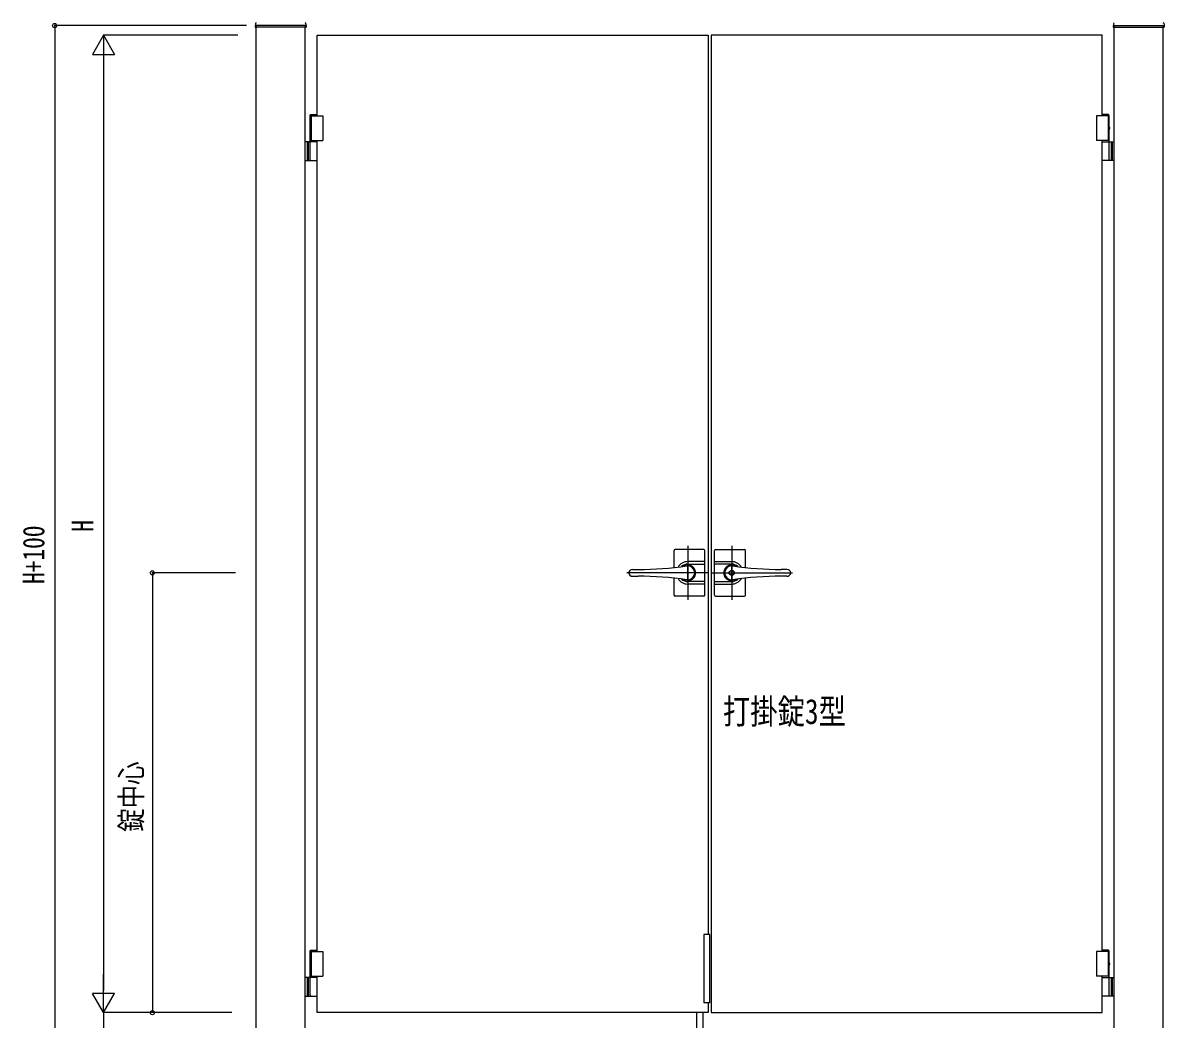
# Model space of a CAD drawing. Units: millimetres, scale not verified. Extents: x -4205 to 4205, y -2970 to 2970.
# Drawn here: x -1411 to 925, y -361 to 1678 of the extents above; entities that cross this region are included whole.
import ezdxf
from ezdxf.enums import TextEntityAlignment as Align

# ---------------------------------------------------------------- set-up
doc = ezdxf.new("R2010")
doc.units = ezdxf.units.MM
doc.header["$LTSCALE"] = 10
for name, color, linetype in [('0-1_USER1', 3, 'Continuous'), ('0-2_YKK_12', 2, 'Continuous'), ('0-3_YKK_13', 4, 'Continuous'), ('0-4_YKK_A1', 4, 'Continuous'), ('0-5_YKK_D', 6, 'Continuous')]:
    doc.layers.add(name, color=color, linetype=linetype)
doc.styles.add('ＭＳ ゴシック', font='')
doc.styles.get('ＭＳ ゴシック').set_extended_font_data('MS Gothic')

msp = doc.modelspace()

# ---------------------------------------------------------------- linework, layer by layer
at = {"layer": '0-2_YKK_12'}
for p, q in [((-49.98, 607.33), (-49.98, 497.33)), ((40.02, 607.33), (40.02, 497.33)), ((-7.98, 552.33), (-174.27, 552.33)), ((-1.98, 552.33), (164.31, 552.33))]:
    msp.add_line(p, q, dxfattribs=at)
at = {"layer": '0-3_YKK_13'}
for p, q in [((-77.98, 563.2), (-77.98, 597.83)), ((-16.98, 599.83), (-75.98, 599.83)), ((-14.98, 506.83), (-14.98, 597.83)), ((5.02, 506.83), (5.02, 597.83)), ((7.02, 599.83), (66.02, 599.83)), ((68.02, 563.2), (68.02, 597.83)), ((-14.98, 575.33), (-49.98, 575.33)), ((-49.98, 570.12), (-14.98, 570.12)), ((-49.98, 536.33), (-49.98, 568.33)), ((5.02, 575.33), (40.02, 575.33)), ((40.02, 570.12), (5.02, 570.12)), ((40.02, 536.33), (40.02, 568.33)), ((-163.04, 559.33), (-151.49, 559.33)), ((-163.04, 545.33), (-151.49, 545.33)), ((-77.98, 506.83), (-77.98, 541.46)), ((68.02, 506.83), (68.02, 541.46)), ((153.08, 559.33), (141.53, 559.33)), ((153.08, 545.33), (141.53, 545.33)), ((-14.98, 534.54), (-49.98, 534.54)), ((-14.98, 529.33), (-49.98, 529.33)), ((5.02, 534.54), (40.02, 534.54)), ((5.02, 529.33), (40.02, 529.33)), ((-16.98, 504.83), (-75.98, 504.83)), ((7.02, 504.83), (66.02, 504.83))]:
    msp.add_line(p, q, dxfattribs=at)
for radius in [5.25, 4.75]:
    msp.add_circle((40.02, 552.33), radius, dxfattribs=at)
for centre, radius, start, end in [((-75.98, 597.83), 2, 90, 180), ((-16.98, 597.83), 2, 0, 90), ((7.02, 597.83), 2, 90, 180), ((66.02, 597.83), 2, 0, 90), ((-151.49, 1259.33), 700, 270, 278.17052), ((-49.98, 552.33), 23, 90, 149.15834), ((-49.98, 552.33), 17.79, 90, 134.51437), ((-49.98, 552.33), 16.3, 233.10284, 126.89716), ((-49.98, 552.33), 14.25, 261.82948, 98.17052), ((40.02, 552.33), 16.3, 53.10284, 306.89716), ((40.02, 552.33), 14.25, 81.82948, 278.17052), ((40.02, 552.33), 23, 30.84166, 90), ((40.02, 552.33), 17.79, 45.48563, 90), ((141.53, 1259.33), 700, 261.82948, 270), ((-163.04, 551.33), 8, 90, 172.81924), ((-163.04, 553.33), 8, 187.18076, 270), ((-151.49, -154.67), 700, 81.82948, 90), ((-49.98, 552.33), 23, 210.84166, 270), ((-49.98, 552.33), 17.79, 225.48563, 270), ((40.02, 552.33), 23, 270, 329.15834), ((40.02, 552.33), 17.79, 270, 314.51437), ((141.53, -154.67), 700, 90, 98.17052), ((153.08, 551.33), 8, 7.18076, 90), ((153.08, 553.33), 8, 270, 352.81924), ((-75.98, 506.83), 2, 180, 270), ((-16.98, 506.83), 2, 270, 0), ((7.02, 506.83), 2, 180, 270), ((66.02, 506.83), 2, 270, 0)]:
    msp.add_arc(centre, radius, start, end, dxfattribs=at)
at = {"layer": '0-4_YKK_A1'}
for p, q in [((-934.73, 1676.02), (-935.08, 1669.36)), ((-831.38, 1668.83), (-934.58, 1668.83)), ((-932.98, -427.67), (-932.98, 1668.83)), ((-832.98, 1672.33), (-832.98, 1668.83)), ((-832.98, -427.67), (-832.98, 1668.83)), ((-831.23, 1676.02), (-830.88, 1669.36)), ((821.27, 1676.02), (820.92, 1669.36)), ((821.42, 1668.83), (924.62, 1668.83)), ((823.02, 1672.33), (823.02, 1668.83)), ((823.02, -427.67), (823.02, 1668.83)), ((923.02, -427.67), (923.02, 1668.83)), ((924.77, 1676.02), (925.12, 1669.36)), ((-807.98, 1487.33), (-807.98, 1652.33)), ((798.02, 1487.33), (798.02, 1652.33)), ((-822.48, 1488.33), (-807.98, 1488.33)), ((-821.33, 1490.33), (-807.98, 1490.33)), ((-820.48, 1487.33), (-820.48, 1437.33)), ((811.37, 1490.33), (798.02, 1490.33)), ((812.52, 1488.33), (798.02, 1488.33)), ((810.52, 1487.33), (810.52, 1437.33)), ((-822.54, 1464.43), (-823.13, 1464.43)), ((-822.54, 1460.23), (-823.13, 1460.23)), ((-822.48, 1434.33), (-822.48, 1459.36)), ((-821.52, 1462.75), (-822.11, 1462.75)), ((-821.52, 1461.91), (-822.11, 1461.91)), ((811.56, 1462.75), (812.15, 1462.75)), ((811.56, 1461.91), (812.15, 1461.91)), ((812.52, 1434.33), (812.52, 1459.36)), ((812.58, 1464.43), (813.17, 1464.43)), ((812.58, 1460.23), (813.17, 1460.23)), ((-807.98, 1434.33), (-832.98, 1434.33)), ((-807.98, 1434.33), (-832.98, 1434.33)), ((-828.98, 1434.33), (-828.98, 1396.33)), ((-828.98, 1434.33), (-828.98, 1396.33)), ((-826.48, 1434.33), (-826.48, 1396.33)), ((-826.48, 1434.33), (-826.48, 1396.33)), ((-822.48, 1437.33), (-796.48, 1437.33)), ((-822.48, 1397.83), (-822.48, 1432.83)), ((-822.48, 1397.83), (-822.48, 1432.83)), ((-807.98, -222.67), (-807.98, 1437.33)), ((812.52, 1437.33), (786.52, 1437.33)), ((798.02, -222.67), (798.02, 1437.33)), ((798.02, 1434.33), (823.02, 1434.33)), ((798.02, 1434.33), (823.02, 1434.33)), ((812.52, 1397.83), (812.52, 1432.83)), ((812.52, 1397.83), (812.52, 1432.83)), ((816.52, 1434.33), (816.52, 1396.33)), ((816.52, 1434.33), (816.52, 1396.33)), ((819.02, 1434.33), (819.02, 1396.33)), ((819.02, 1434.33), (819.02, 1396.33)), ((-832.98, 1396.33), (-807.98, 1396.33)), ((-832.98, 1396.33), (-807.98, 1396.33)), ((823.02, 1396.33), (798.02, 1396.33)), ((823.02, 1396.33), (798.02, 1396.33)), ((-4.98, -327.67), (-4.98, -187.67)), ((-822.48, -221.67), (-807.98, -221.67)), ((-821.33, -219.67), (-807.98, -219.67)), ((-820.48, -222.67), (-820.48, -272.67)), ((811.37, -219.67), (798.02, -219.67)), ((812.52, -221.67), (798.02, -221.67)), ((810.52, -222.67), (810.52, -272.67)), ((-822.54, -245.57), (-823.13, -245.57)), ((-822.54, -249.77), (-823.13, -249.77)), ((-822.48, -275.67), (-822.48, -250.64)), ((-821.52, -247.25), (-822.11, -247.25)), ((-821.52, -248.09), (-822.11, -248.09)), ((811.56, -247.25), (812.15, -247.25)), ((811.56, -248.09), (812.15, -248.09)), ((812.52, -275.67), (812.52, -250.64)), ((812.58, -245.57), (813.17, -245.57)), ((812.58, -249.77), (813.17, -249.77)), ((-807.98, -275.67), (-832.98, -275.67)), ((-828.98, -275.67), (-828.98, -313.67)), ((-826.48, -275.67), (-826.48, -313.67)), ((-822.48, -272.67), (-796.48, -272.67)), ((-822.48, -312.17), (-822.48, -277.17)), ((812.52, -272.67), (786.52, -272.67)), ((798.02, -275.67), (823.02, -275.67)), ((812.52, -312.17), (812.52, -277.17)), ((816.52, -275.67), (816.52, -313.67)), ((819.02, -275.67), (819.02, -313.67)), ((-832.98, -313.67), (-807.98, -313.67)), ((823.02, -313.67), (798.02, -313.67)), ((-31.48, -424.67), (-31.48, -347.67)), ((-18.48, -424.67), (-18.48, -347.67)), ((-4.98, -327.67), (-16.98, -327.67)), ((-7.98, -327.67), (-7.98, -347.67))]:
    msp.add_line(p, q, dxfattribs=at)
for points in [[(-832.98, 1672.33), (-932.98, 1672.33), (-932.98, 1668.83)], [(823.02, 1672.33), (923.02, 1672.33), (923.02, 1668.83)], [(-807.98, 1652.33), (-7.98, 1652.33), (-7.98, -187.67)], [(798.02, 1652.33), (-1.98, 1652.33), (-1.98, -347.67), (798.02, -347.67), (798.02, -272.67)], [(-822.48, 1465.3), (-822.48, 1488.33), (-821.33, 1490.33)], [(-822.48, 1487.33), (-796.48, 1487.33), (-796.48, 1437.33)], [(812.52, 1487.33), (786.52, 1487.33), (786.52, 1437.33)], [(812.52, 1465.3), (812.52, 1488.33), (811.37, 1490.33)], [(-823.25, 1463.59), (-823.27, 1463.43), (-823.32, 1463.27), (-823.38, 1463.12), (-823.47, 1463), (-823.56, 1462.89), (-823.62, 1462.84)], [(-823.62, 1461.82), (-823.56, 1461.77), (-823.47, 1461.66), (-823.38, 1461.54), (-823.32, 1461.39), (-823.27, 1461.23), (-823.25, 1461.07)], [(-822.11, 1462.75), (-822.23, 1462.77), (-822.34, 1462.81), (-822.44, 1462.89), (-822.52, 1463), (-822.59, 1463.12), (-822.63, 1463.27), (-822.66, 1463.43), (-822.65, 1463.59)], [(-822.65, 1461.07), (-822.66, 1461.23), (-822.63, 1461.39), (-822.59, 1461.54), (-822.52, 1461.66), (-822.44, 1461.77), (-822.34, 1461.85), (-822.23, 1461.89), (-822.11, 1461.91)], [(812.15, 1462.75), (812.27, 1462.77), (812.38, 1462.81), (812.48, 1462.89), (812.56, 1463), (812.63, 1463.12), (812.67, 1463.27), (812.7, 1463.43), (812.69, 1463.59)], [(812.69, 1461.07), (812.7, 1461.23), (812.67, 1461.39), (812.63, 1461.54), (812.56, 1461.66), (812.48, 1461.77), (812.38, 1461.85), (812.27, 1461.89), (812.15, 1461.91)], [(813.29, 1463.59), (813.31, 1463.43), (813.36, 1463.27), (813.42, 1463.12), (813.5, 1463), (813.6, 1462.89), (813.66, 1462.84)], [(813.66, 1461.82), (813.6, 1461.77), (813.5, 1461.66), (813.42, 1461.54), (813.36, 1461.39), (813.31, 1461.23), (813.29, 1461.07)], [(-4.98, -187.67), (-16.98, -187.67), (-16.98, -327.67)], [(-822.48, -244.7), (-822.48, -221.67), (-821.33, -219.67)], [(-822.48, -222.67), (-796.48, -222.67), (-796.48, -272.67)], [(812.52, -222.67), (786.52, -222.67), (786.52, -272.67)], [(812.52, -244.7), (812.52, -221.67), (811.37, -219.67)], [(-823.25, -246.41), (-823.27, -246.57), (-823.32, -246.73), (-823.38, -246.88), (-823.47, -247), (-823.56, -247.11), (-823.62, -247.16)], [(-823.62, -248.18), (-823.56, -248.23), (-823.47, -248.34), (-823.38, -248.46), (-823.32, -248.61), (-823.27, -248.77), (-823.25, -248.93)], [(-822.11, -247.25), (-822.23, -247.23), (-822.34, -247.19), (-822.44, -247.11), (-822.52, -247), (-822.59, -246.88), (-822.63, -246.73), (-822.66, -246.57), (-822.65, -246.41)], [(-822.65, -248.93), (-822.66, -248.77), (-822.63, -248.61), (-822.59, -248.46), (-822.52, -248.34), (-822.44, -248.23), (-822.34, -248.15), (-822.23, -248.11), (-822.11, -248.09)], [(812.15, -247.25), (812.27, -247.23), (812.38, -247.19), (812.48, -247.11), (812.56, -247), (812.63, -246.88), (812.67, -246.73), (812.7, -246.57), (812.69, -246.41)], [(812.69, -248.93), (812.7, -248.77), (812.67, -248.61), (812.63, -248.46), (812.56, -248.34), (812.48, -248.23), (812.38, -248.15), (812.27, -248.11), (812.15, -248.09)], [(813.29, -246.41), (813.31, -246.57), (813.36, -246.73), (813.42, -246.88), (813.5, -247), (813.6, -247.11), (813.66, -247.16)], [(813.66, -248.18), (813.6, -248.23), (813.5, -248.34), (813.42, -248.46), (813.36, -248.61), (813.31, -248.77), (813.29, -248.93)], [(-7.98, -347.67), (-807.98, -347.67), (-807.98, -272.67)]]:
    msp.add_lwpolyline(points, dxfattribs=at)
for centre, radius, start, end in [((-934.58, 1669.33), 0.5, 177, 270), ((-932.73, 1675.91), 2, 99.0011, 177), ((-833.23, 1675.91), 2, 3, 80.9989), ((-831.38, 1669.33), 0.5, 270, 3), ((821.42, 1669.33), 0.5, 177, 270), ((823.27, 1675.91), 2, 99.0011, 177), ((922.77, 1675.91), 2, 3, 80.9989), ((924.62, 1669.33), 0.5, 270, 3), ((-820.98, 1432.83), 1.5, 90, 180), ((-820.98, 1432.83), 1.5, 90, 180), ((811.02, 1432.83), 1.5, 0, 90), ((811.02, 1432.83), 1.5, 0, 90), ((-820.98, 1397.83), 1.5, 180, 270), ((-820.98, 1397.83), 1.5, 180, 270), ((811.02, 1397.83), 1.5, 270, 0), ((811.02, 1397.83), 1.5, 270, 0), ((-820.98, -277.17), 1.5, 90, 180), ((811.02, -277.17), 1.5, 0, 90), ((-820.98, -312.17), 1.5, 180, 270), ((811.02, -312.17), 1.5, 270, 0)]:
    msp.add_arc(centre, radius, start, end, dxfattribs=at)
for centre, major_axis, start_param, end_param in [((-821.17, 1462.33), (0, -3.5), 2.8577544, 6.5670236), ((-816.94, 1462.33), (0, 9), 1.3352921, 1.4303349), ((-816.94, 1462.33), (0, 9), 1.7112577, 1.8063006), ((-816.35, 1462.33), (0, 9), 1.3352921, 1.4303349), ((-816.35, 1462.33), (0, 9), 1.7112577, 1.8063006), ((-815.16, 1462.33), (0, 9), 1.5241127, 1.6174799), ((811.21, 1462.33), (0, -3.5), 5.999347, 9.7086162), ((805.2, 1462.33), (0, 9), 4.6657054, 4.7590726), ((806.39, 1462.33), (0, 9), 4.8528504, 4.9478932), ((806.39, 1462.33), (0, 9), 4.4768847, 4.5719276), ((806.98, 1462.33), (0, 9), 4.8528504, 4.9478932), ((806.98, 1462.33), (0, 9), 4.4768847, 4.5719276), ((-821.17, -247.67), (0, -3.5), 2.8577544, 6.5670236), ((-816.94, -247.67), (0, 9), 1.3352921, 1.4303349), ((-816.94, -247.67), (0, 9), 1.7112577, 1.8063006), ((-816.35, -247.67), (0, 9), 1.3352921, 1.4303349), ((-816.35, -247.67), (0, 9), 1.7112577, 1.8063006), ((-815.16, -247.67), (0, 9), 1.5241127, 1.6174799), ((811.21, -247.67), (0, -3.5), 5.999347, 9.7086162), ((805.2, -247.67), (0, 9), 4.6657054, 4.7590726), ((806.39, -247.67), (0, 9), 4.8528504, 4.9478932), ((806.39, -247.67), (0, 9), 4.4768847, 4.5719276), ((806.98, -247.67), (0, 9), 4.8528504, 4.9478932), ((806.98, -247.67), (0, 9), 4.4768847, 4.5719276)]:
    msp.add_ellipse(centre, major_axis=major_axis, ratio=0.707107, start_param=start_param, end_param=end_param, dxfattribs=at)
at = {"layer": '0-5_YKK_D'}
for p, q in [((-952.98, 1672.33), (-1346.5, 1672.33)), ((-1345.5, 1672.33), (-1345.5, -427.67)), ((-1245.5, 1652.33), (-1268, 1613.36)), ((-970.48, 1652.33), (-1246.5, 1652.33)), ((-1245.5, 1652.33), (-1223, 1613.36)), ((-1245.5, 1652.33), (-1245.5, 1574.39)), ((-1268, 1613.36), (-1223, 1613.36)), ((-1245.5, 1607.33), (-1245.5, -302.67)), ((-975.56, 552.33), (-1146.5, 552.33)), ((-1145.5, 552.33), (-1145.5, -347.67)), ((-1245.5, -347.67), (-1245.5, -269.73)), ((-1245.5, -347.67), (-1268, -308.7)), ((-1223, -308.7), (-1268, -308.7)), ((-1245.5, -347.67), (-1223, -308.7)), ((-982.97, -347.67), (-1246.5, -347.67)), ((-982.97, -347.67), (-1246.5, -347.67)), ((-1245.5, -347.67), (-1245.5, -427.67)), ((-982.97, -347.67), (-1146.5, -347.67))]:
    msp.add_line(p, q, dxfattribs=at)
for centre in [(-1345.5, 1672.33), (-1145.5, 552.33), (-1145.5, -347.67)]:
    msp.add_circle(centre, 4.25, dxfattribs=at)

# ---------------------------------------------------------------- texts
at = {"layer": '0-1_USER1', "style": 'ＭＳ ゴシック', "width": 0.8}
msp.add_text('打掛錠3型', height=51.32, dxfattribs=at).set_placement((21.97, 227.62), align=Align.BOTTOM_LEFT)
at = {"layer": '0-5_YKK_D', "style": 'ＭＳ ゴシック', "width": 0.8}
for s, p in [('H', (-1253.5, 636.33)), ('H+100', (-1353.5, 529.53)), ('錠中心', (-1153.5, 22.33))]:
    msp.add_text(s, height=43.99, rotation=90, dxfattribs=at).set_placement(p, align=Align.BOTTOM_LEFT)

doc.saveas('drawing.dxf')
